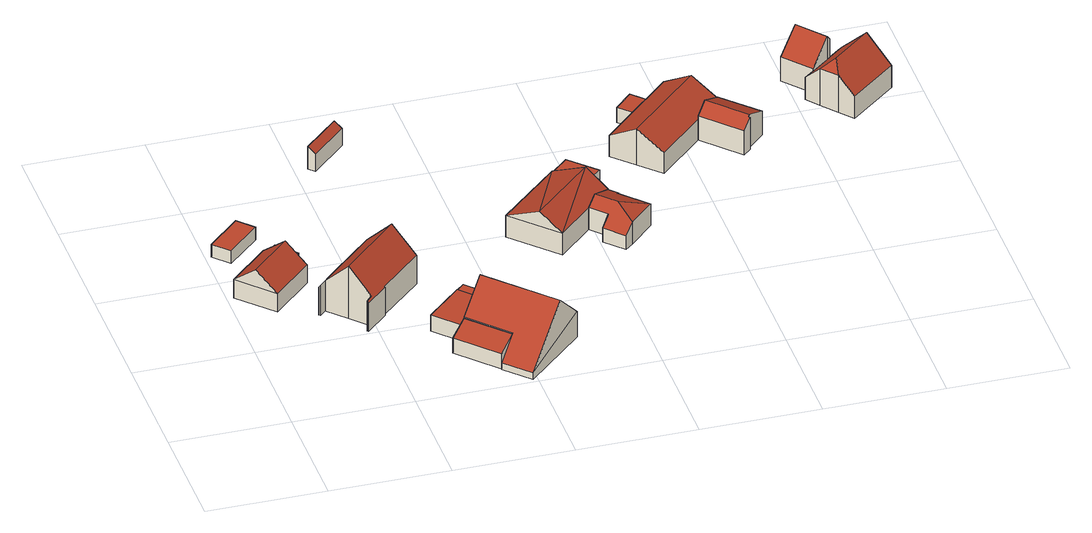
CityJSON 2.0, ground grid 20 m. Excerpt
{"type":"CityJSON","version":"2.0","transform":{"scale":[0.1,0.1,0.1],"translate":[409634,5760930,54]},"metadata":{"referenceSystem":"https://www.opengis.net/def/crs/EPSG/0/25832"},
"CityObjects":{
"building1":{"type":"Building","attributes":{"Gemeindeschluessel":"05515000","Geometrietyp2DReferenz":"3000","function":"31001_2460","roofType":"3100","measuredHeight":6.58},"geometry":[{"type":"Solid","lod":"2","boundaries":[[[[0,1,2,3]],[[4,5,1,0]],[[6,7,5,4]],[[3,2,7,6]],[[0,8,4]],[[6,9,3]],[[3,9,8,0]],[[4,8,9,6]],[[1,5,7,2]]]],"semantics":{"surfaces":[{"type":"WallSurface"},{"type":"RoofSurface"},{"type":"GroundSurface"}],"values":[[0,0,0,0,0,0,1,1,2]]}}]},
"building2":{"type":"Building","attributes":{"Gemeindeschluessel":"05515000","Geometrietyp2DReferenz":"3000","function":"31001_2460","roofType":"1000","measuredHeight":2.41},"geometry":[{"type":"Solid","lod":"2","boundaries":[[[[10,11,12,13]],[[14,15,11,10]],[[16,17,15,14]],[[13,12,17,16]],[[14,10,13,16]],[[11,15,17,12]]]],"semantics":{"surfaces":[{"type":"WallSurface"},{"type":"RoofSurface"},{"type":"GroundSurface"}],"values":[[0,0,0,0,1,2]]}}]},
"building3":{"type":"Building","attributes":{"Gemeindeschluessel":"05515000","Geometrietyp2DReferenz":"3000","function":"51009_1610","roofType":"2100","measuredHeight":2.73},"geometry":[{"type":"Solid","lod":"2","boundaries":[[[[18,19,20,21]],[[22,23,19,18]],[[24,25,23,22]],[[21,20,25,24]],[[22,18,21,24]],[[19,23,25,20]]]],"semantics":{"surfaces":[{"type":"WallSurface"},{"type":"RoofSurface"},{"type":"GroundSurface"}],"values":[[0,0,0,0,1,2]]}}]},
"building4":{"type":"Building","attributes":{"Gemeindeschluessel":"05515000","Geometrietyp2DReferenz":"3000","function":"31001_1000","roofType":"3100","measuredHeight":9.67},"address":[{"country":"Germany","locality":"Münster","thoroughfareNumber":"5","thoroughfareName":"Dyckburgheide"}],"geometry":[{"type":"Solid","lod":"2","boundaries":[[[[26,27,28,29]],[[30,31,27,26]],[[32,33,31,30]],[[34,35,33,32]],[[36,37,35,34]],[[38,39,37,36]],[[40,41,39,38]],[[42,43,41,40]],[[44,45,43,42]],[[46,47,45,44]],[[48,49,47,46]],[[50,51,49,48]],[[29,28,51,50]],[[44,42,40,38,36,34,32,46]],[[30,26,29,50,48,46,32]],[[27,31,33,35,37,39,41,43,45,47,49,51,28]]]],"semantics":{"surfaces":[{"type":"WallSurface"},{"type":"RoofSurface"},{"type":"GroundSurface"}],"values":[[0,0,0,0,0,0,0,0,0,0,0,0,0,1,1,2]]}}]},
"building5":{"type":"Building","attributes":{"Gemeindeschluessel":"05515000","Geometrietyp2DReferenz":"3000","function":"51009_1610","roofType":"2100","measuredHeight":4.43},"geometry":[{"type":"Solid","lod":"2","boundaries":[[[[52,53,54,55]],[[56,57,53,52]],[[58,59,57,56]],[[55,54,59,58]],[[56,52,55,58]],[[53,57,59,54]]]],"semantics":{"surfaces":[{"type":"WallSurface"},{"type":"RoofSurface"},{"type":"GroundSurface"}],"values":[[0,0,0,0,1,2]]}}]},
"building6":{"type":"Building","attributes":{"Gemeindeschluessel":"05515000","Geometrietyp2DReferenz":"3000","function":"31001_2460","roofType":"1000","measuredHeight":2.94},"geometry":[{"type":"Solid","lod":"2","boundaries":[[[[60,61,53,62]],[[63,64,61,60]],[[65,66,64,63]],[[62,53,66,65]],[[63,60,62,65]],[[61,64,66,53]]]],"semantics":{"surfaces":[{"type":"WallSurface"},{"type":"RoofSurface"},{"type":"GroundSurface"}],"values":[[0,0,0,0,1,2]]}}]},
"building7":{"type":"Building","attributes":{"Gemeindeschluessel":"05515000","Geometrietyp2DReferenz":"3000","function":"31001_1000","roofType":"5000","measuredHeight":9.84},"address":[{"country":"Germany","locality":"Münster","thoroughfareNumber":"1","thoroughfareName":"Dyckburgheide"}],"geometry":[{"type":"Solid","lod":"2","boundaries":[[[[67,68,69,70]],[[71,72,68,67]],[[73,74,72,71]],[[75,76,74,73]],[[77,78,76,75]],[[79,80,78,77]],[[81,82,80,79]],[[70,69,82,81]],[[75,73,71,67,83,84]],[[79,77,84,83,70,81]],[[70,83,67]],[[75,84,77]],[[68,72,74,76,78,80,82,69]]]],"semantics":{"surfaces":[{"type":"WallSurface"},{"type":"RoofSurface"},{"type":"GroundSurface"}],"values":[[0,0,0,0,0,0,0,0,1,1,0,0,2]]}}]},
"building8":{"type":"Building","attributes":{"Gemeindeschluessel":"05515000","Geometrietyp2DReferenz":"3000","function":"51009_1610","roofType":"1000","measuredHeight":2.91},"geometry":[{"type":"Solid","lod":"2","boundaries":[[[[85,86,64,87]],[[88,89,86,85]],[[90,91,89,88]],[[92,66,91,90]],[[87,64,66,92]],[[90,88,85,87,92]],[[86,89,91,66,64]]]],"semantics":{"surfaces":[{"type":"WallSurface"},{"type":"RoofSurface"},{"type":"GroundSurface"}],"values":[[0,0,0,0,0,1,2]]}}]},
"building9":{"type":"Building","attributes":{"Gemeindeschluessel":"05515000","Geometrietyp2DReferenz":"3000","function":"51009_1610","roofType":"2100","measuredHeight":4.24},"geometry":[{"type":"Solid","lod":"2","boundaries":[[[[93,94,95,96]],[[97,98,94,93]],[[99,100,98,97]],[[96,95,100,99]],[[97,93,96,99]],[[94,98,100,95]]]],"semantics":{"surfaces":[{"type":"WallSurface"},{"type":"RoofSurface"},{"type":"GroundSurface"}],"values":[[0,0,0,0,1,2]]}}]},
"building10":{"type":"Building","attributes":{"Gemeindeschluessel":"05515000","Geometrietyp2DReferenz":"3000","function":"31001_1000"},"address":[{"country":"Germany","locality":"Münster","thoroughfareNumber":"2","thoroughfareName":"Dyckburgheide"}],"children":["building10-1","building10-2"]},
"building10-1":{"type":"BuildingPart","attributes":{"roofType":"5000","measuredHeight":5.55},"parents":["building10"],"geometry":[{"type":"Solid","lod":"2","boundaries":[[[[101,102,103,104,105]],[[106,107,108,109]],[[110,111,107,106]],[[112,113,111,110]],[[114,115,113,112]],[[116,117,115,114]],[[118,119,117,116]],[[105,104,119,118]],[[112,120,114]],[[110,106,109,121,122,120,112]],[[101,105,118,116,114,120,122]],[[103,123,108,107,111,113,115,117,119,104]],[[102,101,122,124]],[[103,102,124,123]],[[124,122,121]],[[124,121,109,108,123]]]],"semantics":{"surfaces":[{"type":"WallSurface"},{"type":"RoofSurface"},{"type":"GroundSurface"},{"type":"ClosureSurface"}],"values":[[0,0,0,0,0,0,0,0,1,1,1,2,0,3,0,3]]}}]},
"building10-2":{"type":"BuildingPart","attributes":{"roofType":"3100","measuredHeight":6.83},"parents":["building10"],"geometry":[{"type":"Solid","lod":"2","boundaries":[[[[125,109,108,126,127]],[[128,129,103,102]],[[130,131,129,128]],[[127,126,131,130]],[[127,132,133]],[[127,130,132]],[[102,124,121,125,133,128]],[[132,128,133]],[[133,125,127]],[[132,130,128]],[[108,123,103,129,131,126]],[[109,125,121]],[[123,124,102,103]],[[108,109,121,124,123]]]],"semantics":{"surfaces":[{"type":"WallSurface"},{"type":"RoofSurface"},{"type":"GroundSurface"},{"type":"ClosureSurface"}],"values":[[0,0,0,0,1,1,1,1,0,0,2,0,3,3]]}}]},
"building11":{"type":"Building","attributes":{"Gemeindeschluessel":"05515000","Geometrietyp2DReferenz":"3000","function":"31001_2460","roofType":"1000","measuredHeight":2.44},"geometry":[{"type":"Solid","lod":"2","boundaries":[[[[134,135,136,137]],[[138,139,135,134]],[[140,141,139,138]],[[137,136,141,140]],[[138,134,137,140]],[[135,139,141,136]]]],"semantics":{"surfaces":[{"type":"WallSurface"},{"type":"RoofSurface"},{"type":"GroundSurface"}],"values":[[0,0,0,0,1,2]]}}]},
"building12":{"type":"Building","attributes":{"Gemeindeschluessel":"05515000","Geometrietyp2DReferenz":"3000","function":"51009_1610","roofType":"1000","measuredHeight":2.81},"geometry":[{"type":"Solid","lod":"2","boundaries":[[[[142,143,144,145]],[[146,147,143,142]],[[148,149,147,146]],[[145,144,149,148]],[[146,142,145,148]],[[143,147,149,144]]]],"semantics":{"surfaces":[{"type":"WallSurface"},{"type":"RoofSurface"},{"type":"GroundSurface"}],"values":[[0,0,0,0,1,2]]}}]},
"building13":{"type":"Building","attributes":{"Gemeindeschluessel":"05515000","Geometrietyp2DReferenz":"3000","function":"31001_1000"},"address":[{"country":"Germany","locality":"Münster","thoroughfareNumber":"4","thoroughfareName":"Dyckburgheide"}],"children":["building13-1","building13-2"]},
"building13-1":{"type":"BuildingPart","attributes":{"roofType":"3100","measuredHeight":6.27},"parents":["building13"],"geometry":[{"type":"Solid","lod":"2","boundaries":[[[[150,151,152,153]],[[154,151,150]],[[155,156,157,158,159]],[[160,161,156,155]],[[162,163,161,160]],[[164,165,163,162]],[[153,152,165,164]],[[155,159,166,160]],[[150,153,164,162,160,166]],[[151,167,157,156,161,163,165,152]],[[154,150,166,168]],[[151,154,168,167]],[[158,168,166,159]],[[157,167,168,158]]]],"semantics":{"surfaces":[{"type":"WallSurface"},{"type":"RoofSurface"},{"type":"GroundSurface"},{"type":"ClosureSurface"}],"values":[[0,0,0,0,0,0,0,1,1,2,0,3,0,3]]}}]},
"building13-2":{"type":"BuildingPart","attributes":{"roofType":"3100","measuredHeight":6.76},"parents":["building13"],"geometry":[{"type":"Solid","lod":"2","boundaries":[[[[169,170,171,172]],[[173,174,170,169]],[[175,176,174,173]],[[158,157,176,175]],[[177,151,154]],[[178,179,151,177]],[[180,181,179,178]],[[182,183,181,180]],[[184,185,183,182]],[[172,171,185,184]],[[178,177,154,168,158,175,173,180]],[[169,172,184,182,180,173]],[[170,174,176,157,167,151,179,181,183,185,171]],[[151,167,168,154]],[[167,157,158,168]]]],"semantics":{"surfaces":[{"type":"WallSurface"},{"type":"RoofSurface"},{"type":"GroundSurface"},{"type":"ClosureSurface"}],"values":[[0,0,0,0,0,0,0,0,0,0,1,1,2,3,3]]}}]},
"building14":{"type":"Building","attributes":{"Gemeindeschluessel":"05515000","Geometrietyp2DReferenz":"3000","function":"31001_1000"},"address":[{"country":"Germany","locality":"Münster","thoroughfareNumber":"373","thoroughfareName":"Dyckburgstraße"}],"children":["building14-1","building14-2"]},
"building14-1":{"type":"BuildingPart","attributes":{"roofType":"3100","measuredHeight":8.38},"parents":["building14"],"geometry":[{"type":"Solid","lod":"2","boundaries":[[[[186,187,188,189,190]],[[191,192,187,186]],[[193,194,192,191]],[[195,196,197,194,193]],[[186,190,198,191]],[[195,193,191,198]],[[188,187,192,194,197,199]],[[189,200,198,190]],[[188,199,200,189]],[[196,195,198,200]],[[197,196,200,199]]]],"semantics":{"surfaces":[{"type":"WallSurface"},{"type":"RoofSurface"},{"type":"GroundSurface"},{"type":"ClosureSurface"}],"values":[[0,0,0,0,1,1,2,0,3,0,3]]}}]},
"building14-2":{"type":"BuildingPart","attributes":{"roofType":"9999","measuredHeight":8.59},"parents":["building14"],"geometry":[{"type":"Solid","lod":"2","boundaries":[[[[201,202,197,196]],[[203,204,202,201]],[[205,206,204,203]],[[207,208,206,205]],[[209,210,208,207]],[[211,212,210,209]],[[213,214,212,211]],[[215,216,214,213]],[[189,188,216,215]],[[211,217,213]],[[209,207,205,217,211]],[[203,201,196,200,189,215,213,217,205]],[[202,204,206,208,210,212,214,216,188,199,197]],[[199,188,189,200]],[[197,199,200,196]]]],"semantics":{"surfaces":[{"type":"WallSurface"},{"type":"RoofSurface"},{"type":"GroundSurface"},{"type":"ClosureSurface"}],"values":[[0,0,0,0,0,0,0,0,0,1,1,1,2,3,3]]}}]}
},
"vertices":[
[76,412,41],[76,412,7],[9,348,7],[9,348,41],[130,355,41],[130,355,7],[63,291,41],[63,291,7],[103,383,73],[36,319,73],
[62,515,33],[62,515,9],[7,463,9],[7,463,33],[86,489,33],[86,489,9],[31,437,33],[31,437,9],
[102,437,30],[102,437,6],[76,412,6],[76,412,34],[131,406,30],[131,406,6],[105,381,34],[105,381,6],
[158,299,60],[158,299,8],[121,263,8],[121,263,60],[231,368,61],[231,368,8],[261,335,105],[261,335,8],[292,303,61],[292,303,8],[219,234,61],[219,234,8],[220,233,60],[220,233,8],[183,198,60],[183,198,8],[181,200,64],[181,200,8],[191,211,64],[191,211,8],[163,241,105],[163,241,8],[134,271,64],[134,271,8],[124,261,64],[124,261,8],
[317,130,51],[317,130,6],[292,106,6],[292,106,34],[377,67,51],[377,67,6],[352,43,34],[352,43,6],
[276,174,36],[276,174,6],[317,130,36],[336,231,36],[336,231,6],[377,187,36],[377,187,6],
[377,187,70],[377,187,5],[317,130,5],[317,130,53],[402,162,70],[402,162,5],[414,174,53],[414,174,5],[490,95,53],[490,95,5],[391,2,17],[391,2,5],[352,43,17],[352,43,5],[377,67,53],[377,67,5],[353,164,104],[452,60,104],
[349,243,35],[349,243,6],[336,231,35],[414,174,35],[414,174,6],[402,162,35],[402,162,6],[377,187,35],
[291,707,37],[291,707,5],[281,717,5],[281,717,47],[231,650,37],[231,650,5],[221,660,47],[221,660,5],
[592,377,45],[592,377,44],[592,377,4],[616,351,4],[616,351,45],[649,406,43],[649,406,4],[636,419,4],[636,419,43],[646,403,45],[646,403,4],[687,360,45],[687,360,4],[646,320,45],[646,320,4],[632,307,30],[632,307,4],[603,338,30],[603,338,4],[635,361,59],[634,418,44],[606,391,59],[606,391,4],[606,391,44],
[636,419,44],[567,492,4],[567,492,44],[533,321,44],[533,321,4],[463,394,44],[463,394,4],[505,350,72],[608,448,72],
[610,464,28],[610,464,4],[645,496,4],[645,496,28],[569,508,28],[569,508,4],[603,539,28],[603,539,4],
[748,679,32],[748,679,4],[718,649,4],[718,649,32],[773,653,32],[773,653,4],[742,624,32],[742,624,4],
[826,569,47],[826,569,2],[883,510,2],[883,510,47],[826,569,42],[925,554,47],[925,554,2],[870,611,2],[870,611,42],[870,611,47],[896,526,65],[896,526,2],[894,524,62],[894,524,2],[896,521,62],[896,521,2],[841,583,65],[841,583,2],[841,583,42],
[804,683,42],[804,683,2],[773,653,2],[773,653,42],[838,648,70],[838,648,2],[872,613,42],[872,613,2],[826,569,41],[749,495,41],[749,495,2],[715,530,70],[715,530,2],[681,565,41],[681,565,2],[742,624,42],[742,624,2],
[995,690,47],[995,690,2],[1034,644,2],[1034,644,43],[1034,644,47],[1026,715,86],[1026,715,2],[1032,720,77],[1032,720,2],[1070,674,77],[1070,674,43],[1070,674,2],[1064,668,86],[1064,668,2],[1064,668,43],
[1093,693,43],[1093,693,2],[1096,695,43],[1096,695,2],[1125,659,88],[1125,659,2],[1155,624,43],[1155,624,2],[1076,558,43],[1076,558,2],[1057,581,71],[1057,581,2],[1035,607,71],[1035,607,2],[1017,630,43],[1017,630,2],[1060,605,88]
]}
